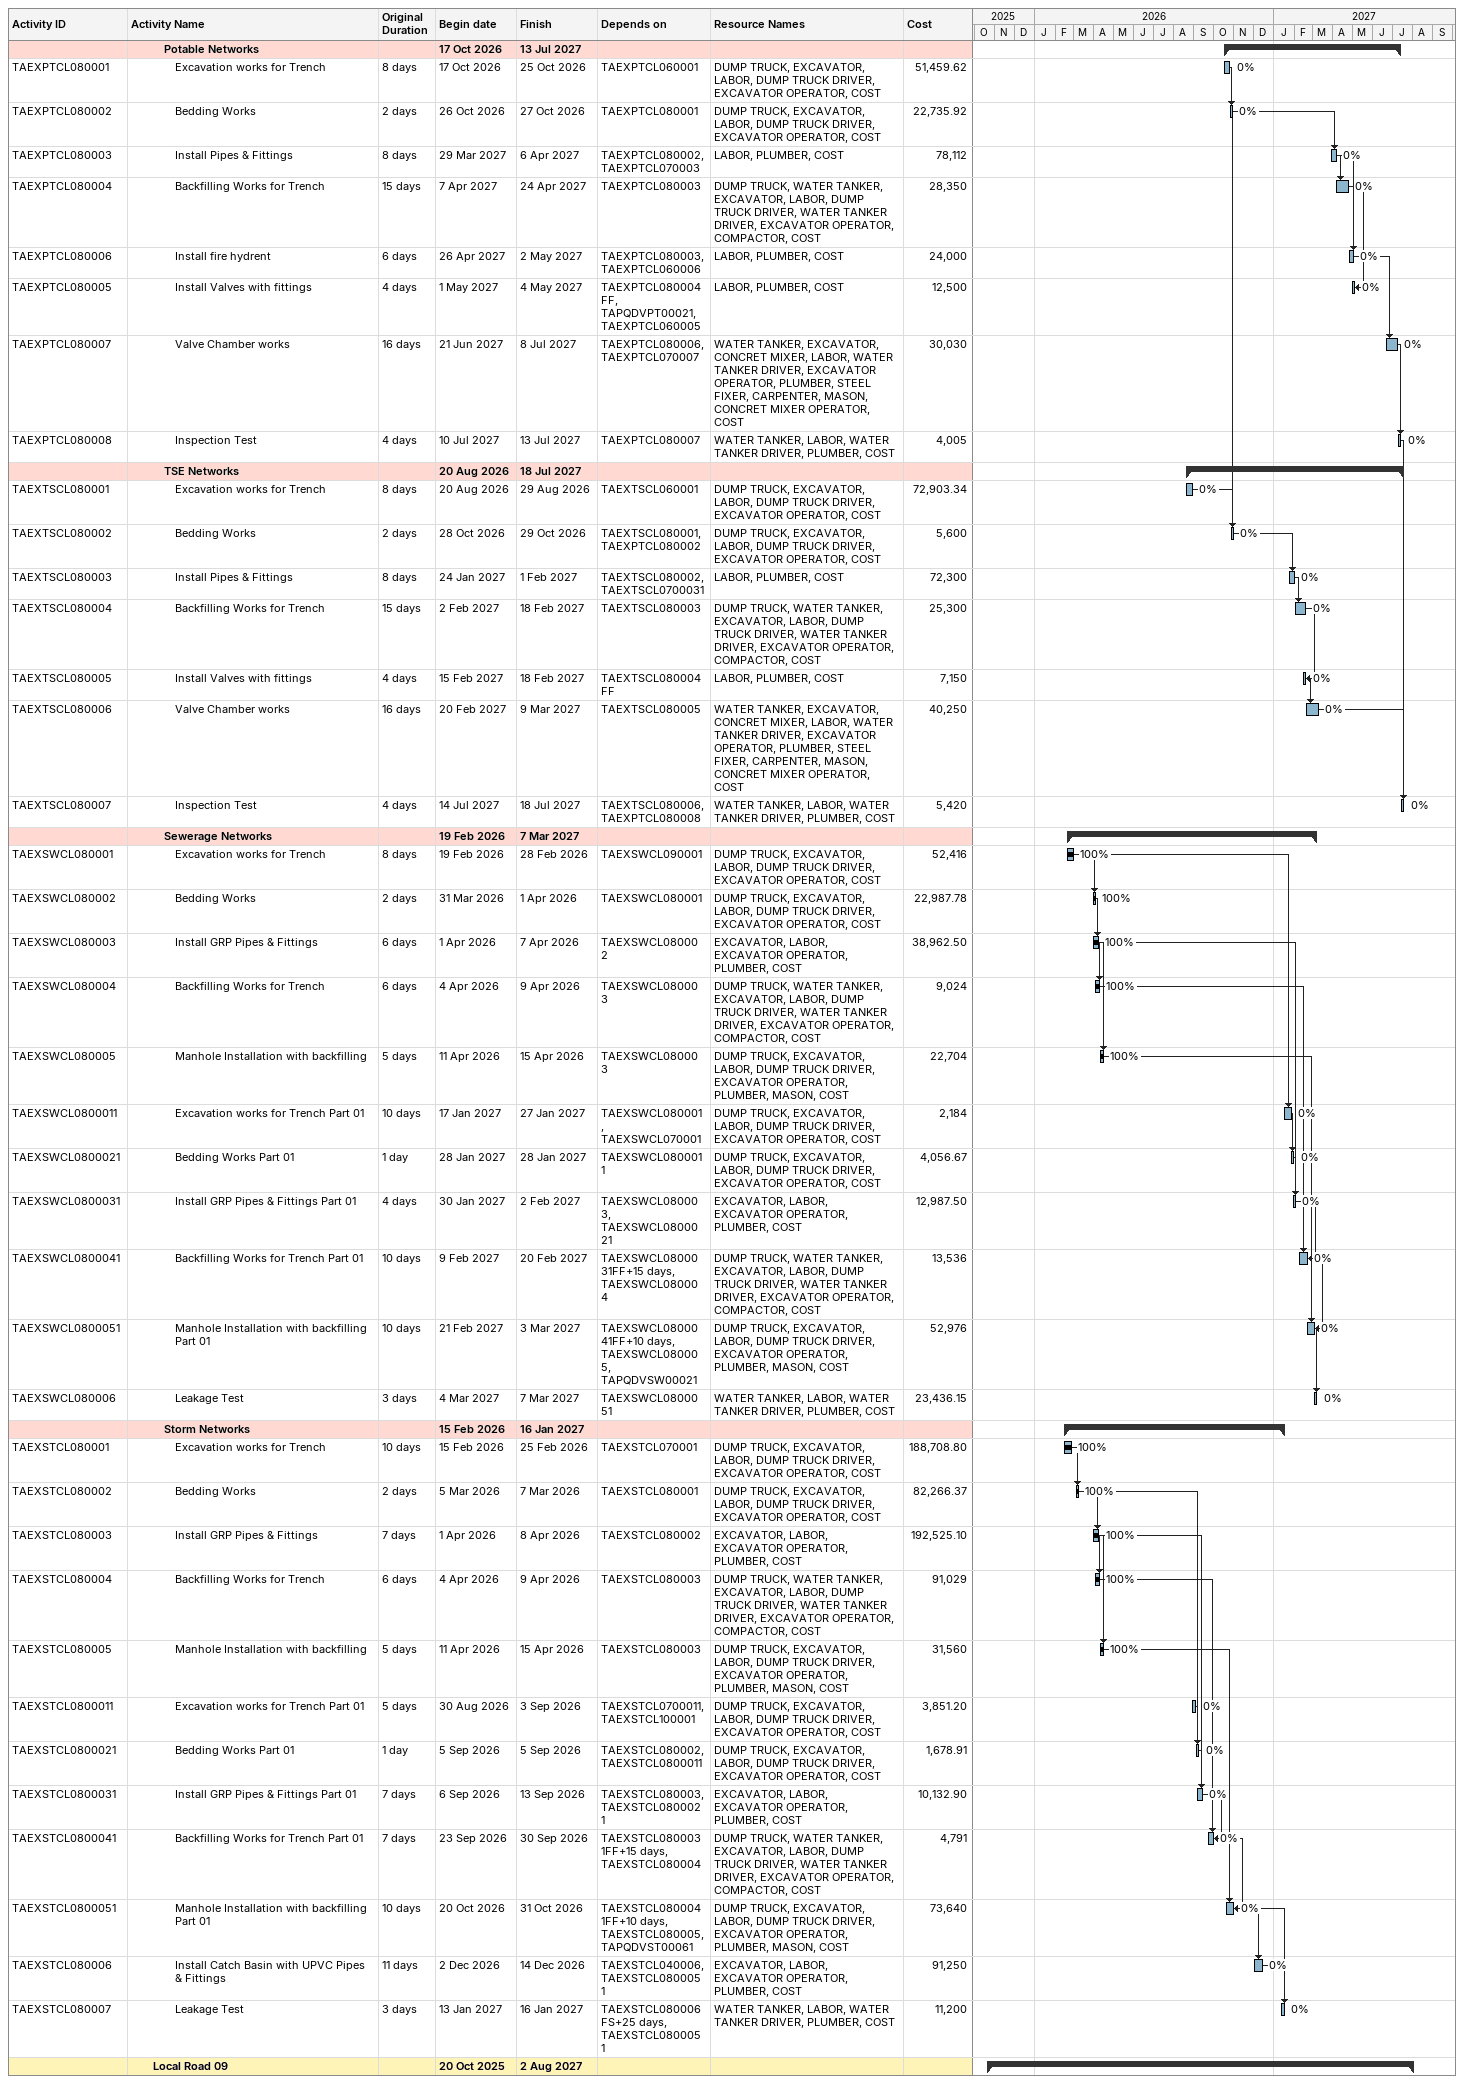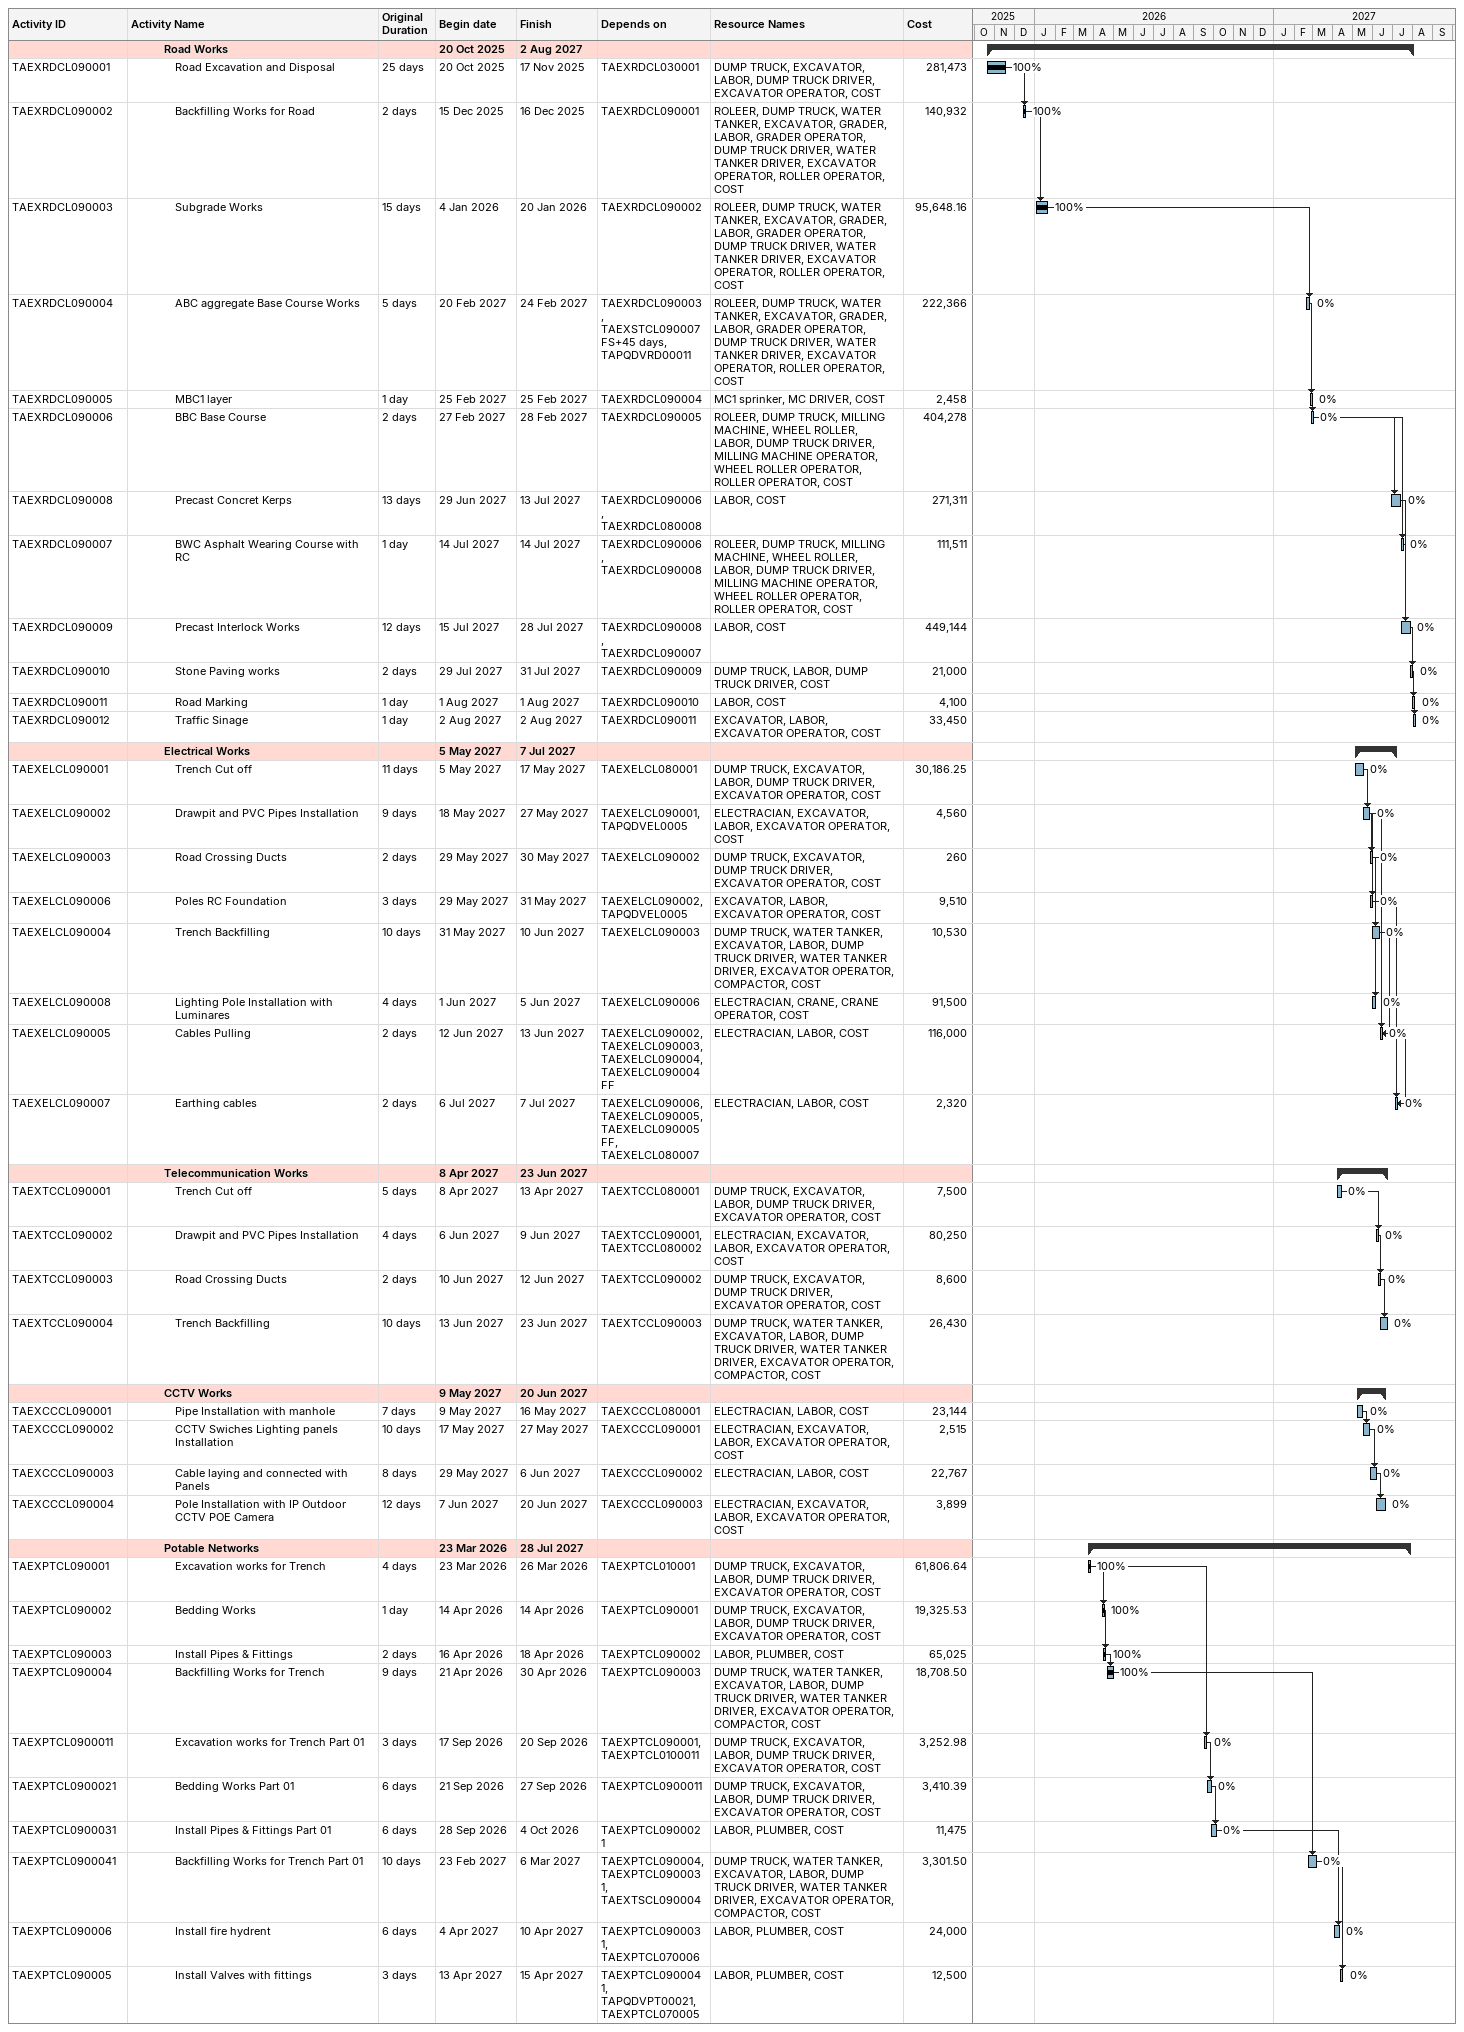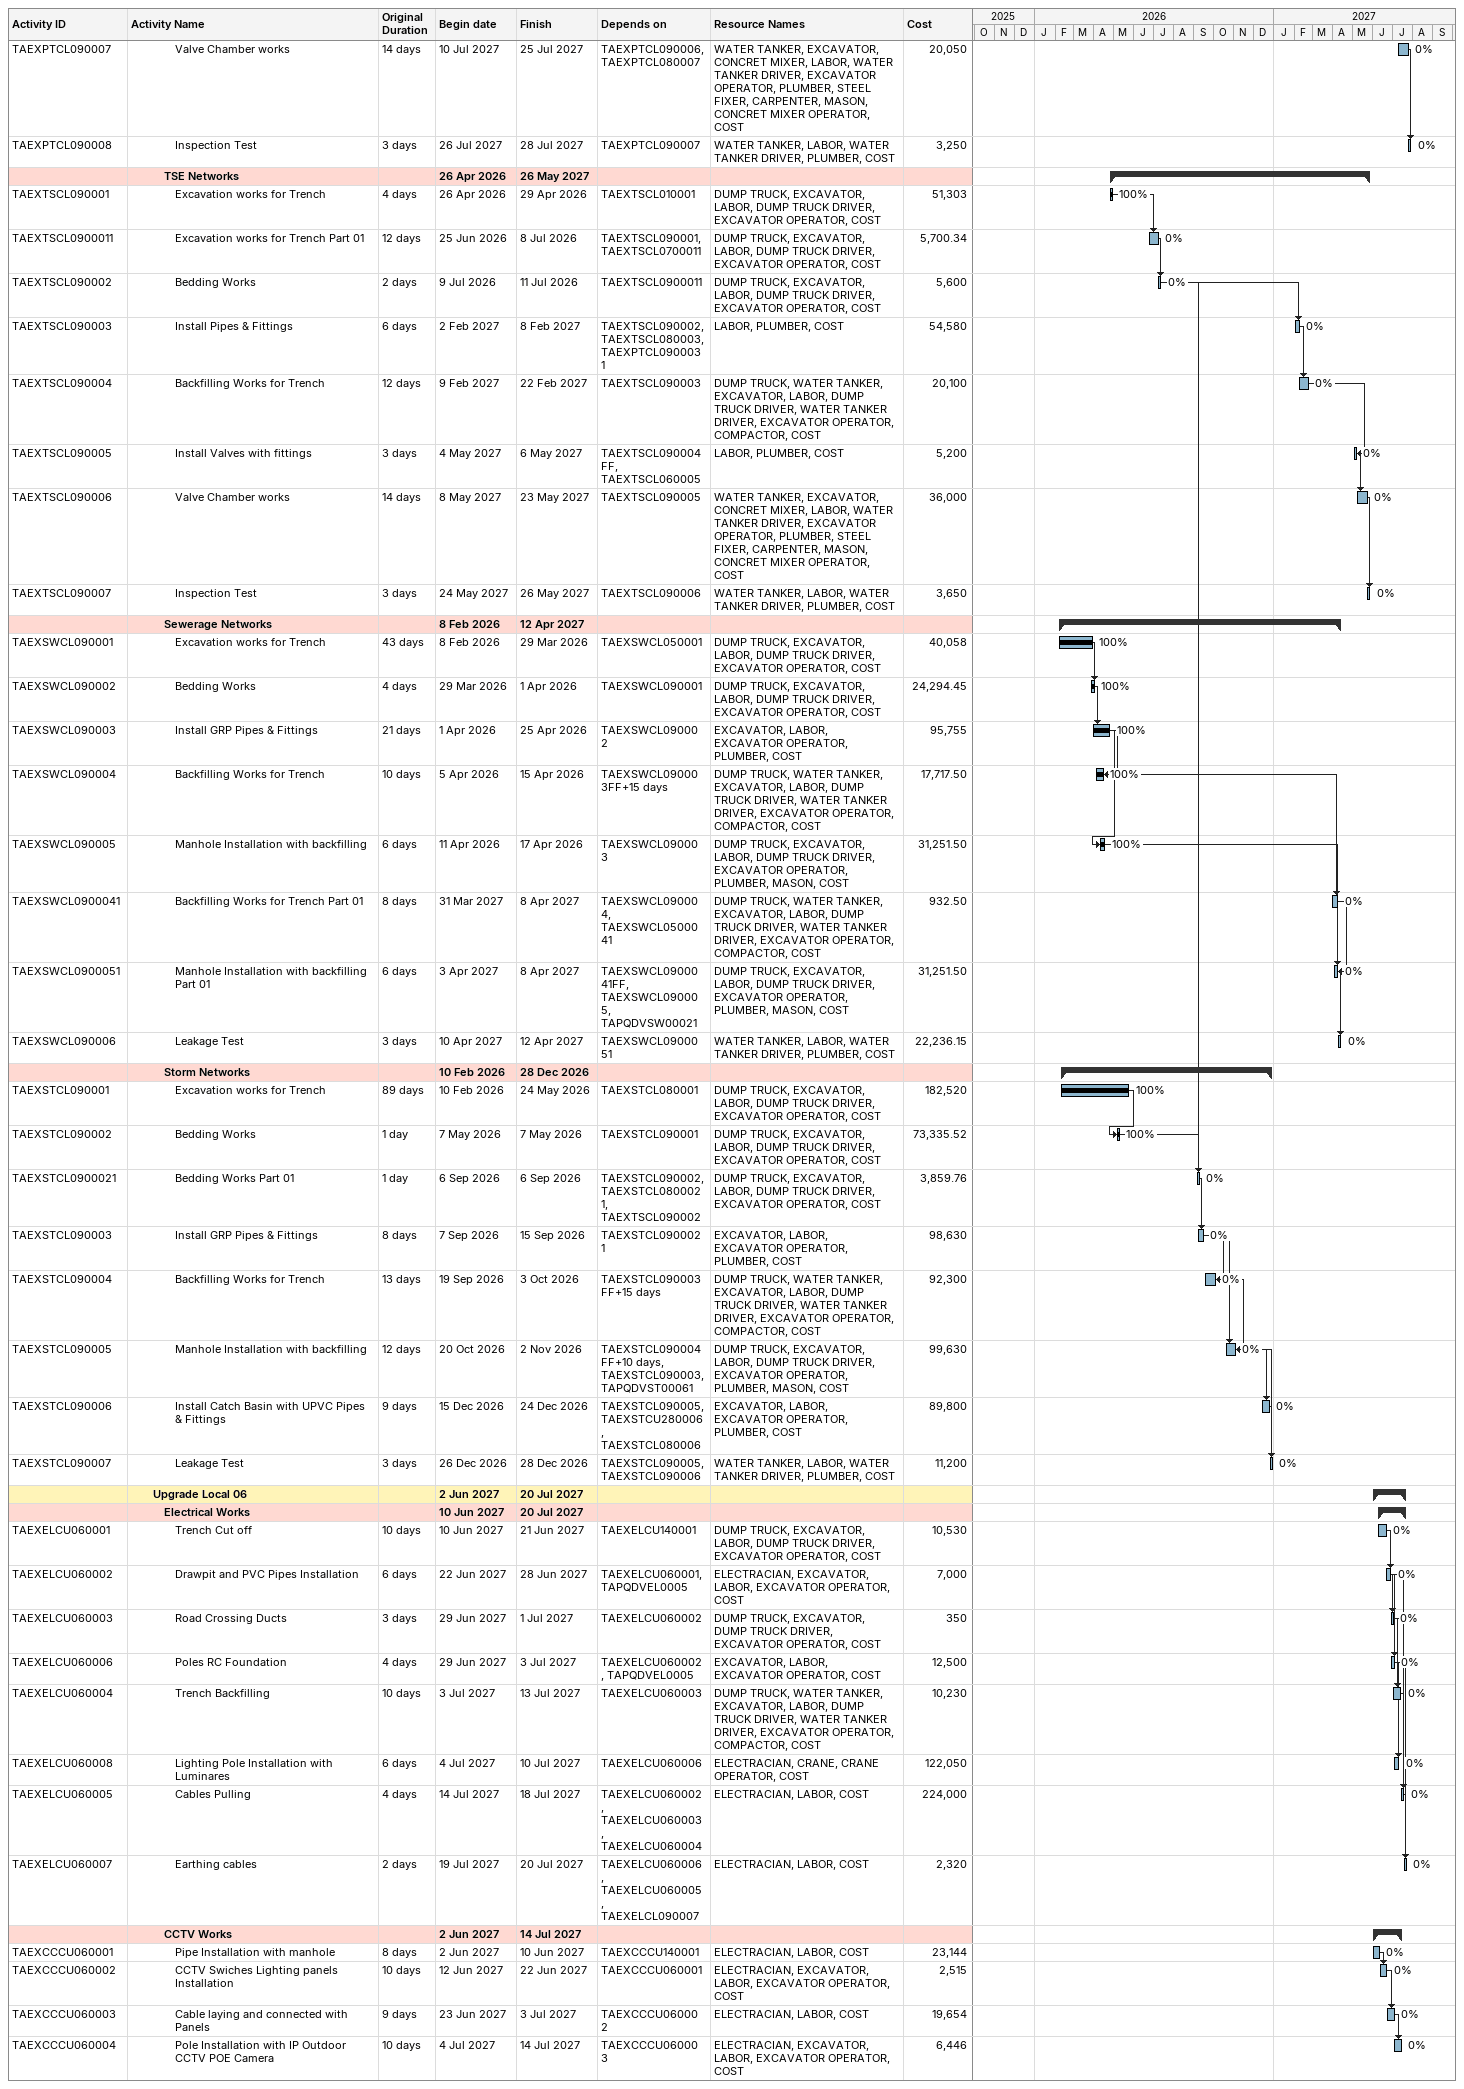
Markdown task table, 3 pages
| ID | Level | Task | Original duration | Start | Finish | Predecessors | Resources | % complete | Cost |
|---|---|---|---|---|---|---|---|---|---|
|  | 4 | **Potable Networks** |  | 2026-10-17 | 2027-07-13 |  |  |  |  |
| TAEXPTCL080001 | 5 | Excavation works for Trench | 8d | 2026-10-17 | 2026-10-25 | TAEXPTCL060001 | DUMP TRUCK, EXCAVATOR, LABOR, DUMP TRUCK DRIVER, EXCAVATOR OPERATOR, COST | 0 | 51459.62 |
| TAEXPTCL080002 | 5 | Bedding Works | 2d | 2026-10-26 | 2026-10-27 | TAEXPTCL080001 | DUMP TRUCK, EXCAVATOR, LABOR, DUMP TRUCK DRIVER, EXCAVATOR OPERATOR, COST | 0 | 22735.92 |
| TAEXPTCL080003 | 5 | Install Pipes & Fittings | 8d | 2027-03-29 | 2027-04-06 | TAEXPTCL080002, TAEXPTCL070003 | LABOR, PLUMBER, COST | 0 | 78112 |
| TAEXPTCL080004 | 5 | Backfilling Works for Trench | 15d | 2027-04-07 | 2027-04-24 | TAEXPTCL080003 | DUMP TRUCK, WATER TANKER, EXCAVATOR, LABOR, DUMP TRUCK DRIVER, WATER TANKER DRIVER, EXCAVATOR OPERATOR, COMPACTOR, COST | 0 | 28350 |
| TAEXPTCL080006 | 5 | Install fire hydrent | 6d | 2027-04-26 | 2027-05-02 | TAEXPTCL080003, TAEXPTCL060006 | LABOR, PLUMBER, COST | 0 | 24000 |
| TAEXPTCL080005 | 5 | Install Valves with fittings | 4d | 2027-05-01 | 2027-05-04 | TAEXPTCL080004FF, TAPQDVPT00021, TAEXPTCL060005 | LABOR, PLUMBER, COST | 0 | 12500 |
| TAEXPTCL080007 | 5 | Valve Chamber works | 16d | 2027-06-21 | 2027-07-08 | TAEXPTCL080006, TAEXPTCL070007 | WATER TANKER, EXCAVATOR, CONCRET MIXER, LABOR, WATER TANKER DRIVER, EXCAVATOR OPERATOR, PLUMBER, STEEL FIXER, CARPENTER, MASON, CONCRET MIXER OPERATOR, COST | 0 | 30030 |
| TAEXPTCL080008 | 5 | Inspection Test | 4d | 2027-07-10 | 2027-07-13 | TAEXPTCL080007 | WATER TANKER, LABOR, WATER TANKER DRIVER, PLUMBER, COST | 0 | 4005 |
|  | 4 | **TSE Networks** |  | 2026-08-20 | 2027-07-18 |  |  |  |  |
| TAEXTSCL080001 | 5 | Excavation works for Trench | 8d | 2026-08-20 | 2026-08-29 | TAEXTSCL060001 | DUMP TRUCK, EXCAVATOR, LABOR, DUMP TRUCK DRIVER, EXCAVATOR OPERATOR, COST | 0 | 72903.34 |
| TAEXTSCL080002 | 5 | Bedding Works | 2d | 2026-10-28 | 2026-10-29 | TAEXTSCL080001, TAEXPTCL080002 | DUMP TRUCK, EXCAVATOR, LABOR, DUMP TRUCK DRIVER, EXCAVATOR OPERATOR, COST | 0 | 5600 |
| TAEXTSCL080003 | 5 | Install Pipes & Fittings | 8d | 2027-01-24 | 2027-02-01 | TAEXTSCL080002, TAEXTSCL0700031 | LABOR, PLUMBER, COST | 0 | 72300 |
| TAEXTSCL080004 | 5 | Backfilling Works for Trench | 15d | 2027-02-02 | 2027-02-18 | TAEXTSCL080003 | DUMP TRUCK, WATER TANKER, EXCAVATOR, LABOR, DUMP TRUCK DRIVER, WATER TANKER DRIVER, EXCAVATOR OPERATOR, COMPACTOR, COST | 0 | 25300 |
| TAEXTSCL080005 | 5 | Install Valves with fittings | 4d | 2027-02-15 | 2027-02-18 | TAEXTSCL080004FF | LABOR, PLUMBER, COST | 0 | 7150 |
| TAEXTSCL080006 | 5 | Valve Chamber works | 16d | 2027-02-20 | 2027-03-09 | TAEXTSCL080005 | WATER TANKER, EXCAVATOR, CONCRET MIXER, LABOR, WATER TANKER DRIVER, EXCAVATOR OPERATOR, PLUMBER, STEEL FIXER, CARPENTER, MASON, CONCRET MIXER OPERATOR, COST | 0 | 40250 |
| TAEXTSCL080007 | 5 | Inspection Test | 4d | 2027-07-14 | 2027-07-18 | TAEXTSCL080006, TAEXPTCL080008 | WATER TANKER, LABOR, WATER TANKER DRIVER, PLUMBER, COST | 0 | 5420 |
|  | 4 | **Sewerage Networks** |  | 2026-02-19 | 2027-03-07 |  |  |  |  |
| TAEXSWCL080001 | 5 | Excavation works for Trench | 8d | 2026-02-19 | 2026-02-28 | TAEXSWCL090001 | DUMP TRUCK, EXCAVATOR, LABOR, DUMP TRUCK DRIVER, EXCAVATOR OPERATOR, COST | 100 | 52416 |
| TAEXSWCL080002 | 5 | Bedding Works | 2d | 2026-03-31 | 2026-04-01 | TAEXSWCL080001 | DUMP TRUCK, EXCAVATOR, LABOR, DUMP TRUCK DRIVER, EXCAVATOR OPERATOR, COST | 100 | 22987.78 |
| TAEXSWCL080003 | 5 | Install GRP Pipes & Fittings | 6d | 2026-04-01 | 2026-04-07 | TAEXSWCL080002 | EXCAVATOR, LABOR, EXCAVATOR OPERATOR, PLUMBER, COST | 100 | 38962.50 |
| TAEXSWCL080004 | 5 | Backfilling Works for Trench | 6d | 2026-04-04 | 2026-04-09 | TAEXSWCL080003 | DUMP TRUCK, WATER TANKER, EXCAVATOR, LABOR, DUMP TRUCK DRIVER, WATER TANKER DRIVER, EXCAVATOR OPERATOR, COMPACTOR, COST | 100 | 9024 |
| TAEXSWCL080005 | 5 | Manhole Installation with backfilling | 5d | 2026-04-11 | 2026-04-15 | TAEXSWCL080003 | DUMP TRUCK, EXCAVATOR, LABOR, DUMP TRUCK DRIVER, EXCAVATOR OPERATOR, PLUMBER, MASON, COST | 100 | 22704 |
| TAEXSWCL0800011 | 5 | Excavation works for Trench Part 01 | 10d | 2027-01-17 | 2027-01-27 | TAEXSWCL080001, TAEXSWCL070001 | DUMP TRUCK, EXCAVATOR, LABOR, DUMP TRUCK DRIVER, EXCAVATOR OPERATOR, COST | 0 | 2184 |
| TAEXSWCL0800021 | 5 | Bedding Works Part 01 | 1d | 2027-01-28 | 2027-01-28 | TAEXSWCL0800011 | DUMP TRUCK, EXCAVATOR, LABOR, DUMP TRUCK DRIVER, EXCAVATOR OPERATOR, COST | 0 | 4056.67 |
| TAEXSWCL0800031 | 5 | Install GRP Pipes & Fittings Part 01 | 4d | 2027-01-30 | 2027-02-02 | TAEXSWCL080003, TAEXSWCL0800021 | EXCAVATOR, LABOR, EXCAVATOR OPERATOR, PLUMBER, COST | 0 | 12987.50 |
| TAEXSWCL0800041 | 5 | Backfilling Works for Trench Part 01 | 10d | 2027-02-09 | 2027-02-20 | TAEXSWCL0800031FF+15d, TAEXSWCL080004 | DUMP TRUCK, WATER TANKER, EXCAVATOR, LABOR, DUMP TRUCK DRIVER, WATER TANKER DRIVER, EXCAVATOR OPERATOR, COMPACTOR, COST | 0 | 13536 |
| TAEXSWCL0800051 | 5 | Manhole Installation with backfilling Part 01 | 10d | 2027-02-21 | 2027-03-03 | TAEXSWCL0800041FF+10d, TAEXSWCL080005, TAPQDVSW00021 | DUMP TRUCK, EXCAVATOR, LABOR, DUMP TRUCK DRIVER, EXCAVATOR OPERATOR, PLUMBER, MASON, COST | 0 | 52976 |
| TAEXSWCL080006 | 5 | Leakage Test | 3d | 2027-03-04 | 2027-03-07 | TAEXSWCL0800051 | WATER TANKER, LABOR, WATER TANKER DRIVER, PLUMBER, COST | 0 | 23436.15 |
|  | 4 | **Storm Networks** |  | 2026-02-15 | 2027-01-16 |  |  |  |  |
| TAEXSTCL080001 | 5 | Excavation works for Trench | 10d | 2026-02-15 | 2026-02-25 | TAEXSTCL070001 | DUMP TRUCK, EXCAVATOR, LABOR, DUMP TRUCK DRIVER, EXCAVATOR OPERATOR, COST | 100 | 188708.80 |
| TAEXSTCL080002 | 5 | Bedding Works | 2d | 2026-03-05 | 2026-03-07 | TAEXSTCL080001 | DUMP TRUCK, EXCAVATOR, LABOR, DUMP TRUCK DRIVER, EXCAVATOR OPERATOR, COST | 100 | 82266.37 |
| TAEXSTCL080003 | 5 | Install GRP Pipes & Fittings | 7d | 2026-04-01 | 2026-04-08 | TAEXSTCL080002 | EXCAVATOR, LABOR, EXCAVATOR OPERATOR, PLUMBER, COST | 100 | 192525.10 |
| TAEXSTCL080004 | 5 | Backfilling Works for Trench | 6d | 2026-04-04 | 2026-04-09 | TAEXSTCL080003 | DUMP TRUCK, WATER TANKER, EXCAVATOR, LABOR, DUMP TRUCK DRIVER, WATER TANKER DRIVER, EXCAVATOR OPERATOR, COMPACTOR, COST | 100 | 91029 |
| TAEXSTCL080005 | 5 | Manhole Installation with backfilling | 5d | 2026-04-11 | 2026-04-15 | TAEXSTCL080003 | DUMP TRUCK, EXCAVATOR, LABOR, DUMP TRUCK DRIVER, EXCAVATOR OPERATOR, PLUMBER, MASON, COST | 100 | 31560 |
| TAEXSTCL0800011 | 5 | Excavation works for Trench Part 01 | 5d | 2026-08-30 | 2026-09-03 | TAEXSTCL0700011, TAEXSTCL100001 | DUMP TRUCK, EXCAVATOR, LABOR, DUMP TRUCK DRIVER, EXCAVATOR OPERATOR, COST | 0 | 3851.20 |
| TAEXSTCL0800021 | 5 | Bedding Works Part 01 | 1d | 2026-09-05 | 2026-09-05 | TAEXSTCL080002, TAEXSTCL0800011 | DUMP TRUCK, EXCAVATOR, LABOR, DUMP TRUCK DRIVER, EXCAVATOR OPERATOR, COST | 0 | 1678.91 |
| TAEXSTCL0800031 | 5 | Install GRP Pipes & Fittings Part 01 | 7d | 2026-09-06 | 2026-09-13 | TAEXSTCL080003, TAEXSTCL0800021 | EXCAVATOR, LABOR, EXCAVATOR OPERATOR, PLUMBER, COST | 0 | 10132.90 |
| TAEXSTCL0800041 | 5 | Backfilling Works for Trench Part 01 | 7d | 2026-09-23 | 2026-09-30 | TAEXSTCL0800031FF+15d, TAEXSTCL080004 | DUMP TRUCK, WATER TANKER, EXCAVATOR, LABOR, DUMP TRUCK DRIVER, WATER TANKER DRIVER, EXCAVATOR OPERATOR, COMPACTOR, COST | 0 | 4791 |
| TAEXSTCL0800051 | 5 | Manhole Installation with backfilling Part 01 | 10d | 2026-10-20 | 2026-10-31 | TAEXSTCL0800041FF+10d, TAEXSTCL080005, TAPQDVST00061 | DUMP TRUCK, EXCAVATOR, LABOR, DUMP TRUCK DRIVER, EXCAVATOR OPERATOR, PLUMBER, MASON, COST | 0 | 73640 |
| TAEXSTCL080006 | 5 | Install Catch Basin with UPVC Pipes & Fittings | 11d | 2026-12-02 | 2026-12-14 | TAEXSTCL040006, TAEXSTCL0800051 | EXCAVATOR, LABOR, EXCAVATOR OPERATOR, PLUMBER, COST | 0 | 91250 |
| TAEXSTCL080007 | 5 | Leakage Test | 3d | 2027-01-13 | 2027-01-16 | TAEXSTCL080006FS+25d, TAEXSTCL0800051 | WATER TANKER, LABOR, WATER TANKER DRIVER, PLUMBER, COST | 0 | 11200 |
|  | 3 | **Local Road 09** |  | 2025-10-20 | 2027-08-02 |  |  |  |  |
|  | 4 | **Road Works** |  | 2025-10-20 | 2027-08-02 |  |  |  |  |
| TAEXRDCL090001 | 5 | Road Excavation and Disposal | 25d | 2025-10-20 | 2025-11-17 | TAEXRDCL030001 | DUMP TRUCK, EXCAVATOR, LABOR, DUMP TRUCK DRIVER, EXCAVATOR OPERATOR, COST | 100 | 281473 |
| TAEXRDCL090002 | 5 | Backfilling Works for Road | 2d | 2025-12-15 | 2025-12-16 | TAEXRDCL090001 | ROLEER, DUMP TRUCK, WATER TANKER, EXCAVATOR, GRADER, LABOR, GRADER OPERATOR, DUMP TRUCK DRIVER, WATER TANKER DRIVER, EXCAVATOR OPERATOR, ROLLER OPERATOR, COST | 100 | 140932 |
| TAEXRDCL090003 | 5 | Subgrade Works | 15d | 2026-01-04 | 2026-01-20 | TAEXRDCL090002 | ROLEER, DUMP TRUCK, WATER TANKER, EXCAVATOR, GRADER, LABOR, GRADER OPERATOR, DUMP TRUCK DRIVER, WATER TANKER DRIVER, EXCAVATOR OPERATOR, ROLLER OPERATOR, COST | 100 | 95648.16 |
| TAEXRDCL090004 | 5 | ABC aggregate Base Course Works | 5d | 2027-02-20 | 2027-02-24 | TAEXRDCL090003, TAEXSTCL090007FS+45d, TAPQDVRD00011 | ROLEER, DUMP TRUCK, WATER TANKER, EXCAVATOR, GRADER, LABOR, GRADER OPERATOR, DUMP TRUCK DRIVER, WATER TANKER DRIVER, EXCAVATOR OPERATOR, ROLLER OPERATOR, COST | 0 | 222366 |
| TAEXRDCL090005 | 5 | MBC1 layer | 1d | 2027-02-25 | 2027-02-25 | TAEXRDCL090004 | MC1 sprinker, MC DRIVER, COST | 0 | 2458 |
| TAEXRDCL090006 | 5 | BBC Base Course | 2d | 2027-02-27 | 2027-02-28 | TAEXRDCL090005 | ROLEER, DUMP TRUCK, MILLING MACHINE, WHEEL ROLLER, LABOR, DUMP TRUCK DRIVER, MILLING MACHINE OPERATOR, WHEEL ROLLER OPERATOR, ROLLER OPERATOR, COST | 0 | 404278 |
| TAEXRDCL090008 | 5 | Precast Concret Kerps | 13d | 2027-06-29 | 2027-07-13 | TAEXRDCL090006, TAEXRDCL080008 | LABOR, COST | 0 | 271311 |
| TAEXRDCL090007 | 5 | BWC Asphalt Wearing Course with RC | 1d | 2027-07-14 | 2027-07-14 | TAEXRDCL090006, TAEXRDCL090008 | ROLEER, DUMP TRUCK, MILLING MACHINE, WHEEL ROLLER, LABOR, DUMP TRUCK DRIVER, MILLING MACHINE OPERATOR, WHEEL ROLLER OPERATOR, ROLLER OPERATOR, COST | 0 | 111511 |
| TAEXRDCL090009 | 5 | Precast Interlock Works | 12d | 2027-07-15 | 2027-07-28 | TAEXRDCL090008, TAEXRDCL090007 | LABOR, COST | 0 | 449144 |
| TAEXRDCL090010 | 5 | Stone Paving works | 2d | 2027-07-29 | 2027-07-31 | TAEXRDCL090009 | DUMP TRUCK, LABOR, DUMP TRUCK DRIVER, COST | 0 | 21000 |
| TAEXRDCL090011 | 5 | Road Marking | 1d | 2027-08-01 | 2027-08-01 | TAEXRDCL090010 | LABOR, COST | 0 | 4100 |
| TAEXRDCL090012 | 5 | Traffic Sinage | 1d | 2027-08-02 | 2027-08-02 | TAEXRDCL090011 | EXCAVATOR, LABOR, EXCAVATOR OPERATOR, COST | 0 | 33450 |
|  | 4 | **Electrical Works** |  | 2027-05-05 | 2027-07-07 |  |  |  |  |
| TAEXELCL090001 | 5 | Trench Cut off | 11d | 2027-05-05 | 2027-05-17 | TAEXELCL080001 | DUMP TRUCK, EXCAVATOR, LABOR, DUMP TRUCK DRIVER, EXCAVATOR OPERATOR, COST | 0 | 30186.25 |
| TAEXELCL090002 | 5 | Drawpit and PVC Pipes Installation | 9d | 2027-05-18 | 2027-05-27 | TAEXELCL090001, TAPQDVEL0005 | ELECTRACIAN, EXCAVATOR, LABOR, EXCAVATOR OPERATOR, COST | 0 | 4560 |
| TAEXELCL090003 | 5 | Road Crossing Ducts | 2d | 2027-05-29 | 2027-05-30 | TAEXELCL090002 | DUMP TRUCK, EXCAVATOR, DUMP TRUCK DRIVER, EXCAVATOR OPERATOR, COST | 0 | 260 |
| TAEXELCL090006 | 5 | Poles RC Foundation | 3d | 2027-05-29 | 2027-05-31 | TAEXELCL090002, TAPQDVEL0005 | EXCAVATOR, LABOR, EXCAVATOR OPERATOR, COST | 0 | 9510 |
| TAEXELCL090004 | 5 | Trench Backfilling | 10d | 2027-05-31 | 2027-06-10 | TAEXELCL090003 | DUMP TRUCK, WATER TANKER, EXCAVATOR, LABOR, DUMP TRUCK DRIVER, WATER TANKER DRIVER, EXCAVATOR OPERATOR, COMPACTOR, COST | 0 | 10530 |
| TAEXELCL090008 | 5 | Lighting Pole Installation with Luminares | 4d | 2027-06-01 | 2027-06-05 | TAEXELCL090006 | ELECTRACIAN, CRANE, CRANE OPERATOR, COST | 0 | 91500 |
| TAEXELCL090005 | 5 | Cables Pulling | 2d | 2027-06-12 | 2027-06-13 | TAEXELCL090002, TAEXELCL090003, TAEXELCL090004, TAEXELCL090004FF | ELECTRACIAN, LABOR, COST | 0 | 116000 |
| TAEXELCL090007 | 5 | Earthing cables | 2d | 2027-07-06 | 2027-07-07 | TAEXELCL090006, TAEXELCL090005, TAEXELCL090005FF, TAEXELCL080007 | ELECTRACIAN, LABOR, COST | 0 | 2320 |
|  | 4 | **Telecommunication Works** |  | 2027-04-08 | 2027-06-23 |  |  |  |  |
| TAEXTCCL090001 | 5 | Trench Cut off | 5d | 2027-04-08 | 2027-04-13 | TAEXTCCL080001 | DUMP TRUCK, EXCAVATOR, LABOR, DUMP TRUCK DRIVER, EXCAVATOR OPERATOR, COST | 0 | 7500 |
| TAEXTCCL090002 | 5 | Drawpit and PVC Pipes Installation | 4d | 2027-06-06 | 2027-06-09 | TAEXTCCL090001, TAEXTCCL080002 | ELECTRACIAN, EXCAVATOR, LABOR, EXCAVATOR OPERATOR, COST | 0 | 80250 |
| TAEXTCCL090003 | 5 | Road Crossing Ducts | 2d | 2027-06-10 | 2027-06-12 | TAEXTCCL090002 | DUMP TRUCK, EXCAVATOR, DUMP TRUCK DRIVER, EXCAVATOR OPERATOR, COST | 0 | 8600 |
| TAEXTCCL090004 | 5 | Trench Backfilling | 10d | 2027-06-13 | 2027-06-23 | TAEXTCCL090003 | DUMP TRUCK, WATER TANKER, EXCAVATOR, LABOR, DUMP TRUCK DRIVER, WATER TANKER DRIVER, EXCAVATOR OPERATOR, COMPACTOR, COST | 0 | 26430 |
|  | 4 | **CCTV Works** |  | 2027-05-09 | 2027-06-20 |  |  |  |  |
| TAEXCCCL090001 | 5 | Pipe Installation with manhole | 7d | 2027-05-09 | 2027-05-16 | TAEXCCCL080001 | ELECTRACIAN, LABOR, COST | 0 | 23144 |
| TAEXCCCL090002 | 5 | CCTV Swiches Lighting panels Installation | 10d | 2027-05-17 | 2027-05-27 | TAEXCCCL090001 | ELECTRACIAN, EXCAVATOR, LABOR, EXCAVATOR OPERATOR, COST | 0 | 2515 |
| TAEXCCCL090003 | 5 | Cable laying and connected with Panels | 8d | 2027-05-29 | 2027-06-06 | TAEXCCCL090002 | ELECTRACIAN, LABOR, COST | 0 | 22767 |
| TAEXCCCL090004 | 5 | Pole Installation with IP Outdoor CCTV POE Camera | 12d | 2027-06-07 | 2027-06-20 | TAEXCCCL090003 | ELECTRACIAN, EXCAVATOR, LABOR, EXCAVATOR OPERATOR, COST | 0 | 3899 |
|  | 4 | **Potable Networks** |  | 2026-03-23 | 2027-07-28 |  |  |  |  |
| TAEXPTCL090001 | 5 | Excavation works for Trench | 4d | 2026-03-23 | 2026-03-26 | TAEXPTCL010001 | DUMP TRUCK, EXCAVATOR, LABOR, DUMP TRUCK DRIVER, EXCAVATOR OPERATOR, COST | 100 | 61806.64 |
| TAEXPTCL090002 | 5 | Bedding Works | 1d | 2026-04-14 | 2026-04-14 | TAEXPTCL090001 | DUMP TRUCK, EXCAVATOR, LABOR, DUMP TRUCK DRIVER, EXCAVATOR OPERATOR, COST | 100 | 19325.53 |
| TAEXPTCL090003 | 5 | Install Pipes & Fittings | 2d | 2026-04-16 | 2026-04-18 | TAEXPTCL090002 | LABOR, PLUMBER, COST | 100 | 65025 |
| TAEXPTCL090004 | 5 | Backfilling Works for Trench | 9d | 2026-04-21 | 2026-04-30 | TAEXPTCL090003 | DUMP TRUCK, WATER TANKER, EXCAVATOR, LABOR, DUMP TRUCK DRIVER, WATER TANKER DRIVER, EXCAVATOR OPERATOR, COMPACTOR, COST | 100 | 18708.50 |
| TAEXPTCL0900011 | 5 | Excavation works for Trench Part 01 | 3d | 2026-09-17 | 2026-09-20 | TAEXPTCL090001, TAEXPTCL0100011 | DUMP TRUCK, EXCAVATOR, LABOR, DUMP TRUCK DRIVER, EXCAVATOR OPERATOR, COST | 0 | 3252.98 |
| TAEXPTCL0900021 | 5 | Bedding Works Part 01 | 6d | 2026-09-21 | 2026-09-27 | TAEXPTCL0900011 | DUMP TRUCK, EXCAVATOR, LABOR, DUMP TRUCK DRIVER, EXCAVATOR OPERATOR, COST | 0 | 3410.39 |
| TAEXPTCL0900031 | 5 | Install Pipes & Fittings Part 01 | 6d | 2026-09-28 | 2026-10-04 | TAEXPTCL0900021 | LABOR, PLUMBER, COST | 0 | 11475 |
| TAEXPTCL0900041 | 5 | Backfilling Works for Trench Part 01 | 10d | 2027-02-23 | 2027-03-06 | TAEXPTCL090004, TAEXPTCL0900031, TAEXTSCL090004 | DUMP TRUCK, WATER TANKER, EXCAVATOR, LABOR, DUMP TRUCK DRIVER, WATER TANKER DRIVER, EXCAVATOR OPERATOR, COMPACTOR, COST | 0 | 3301.50 |
| TAEXPTCL090006 | 5 | Install fire hydrent | 6d | 2027-04-04 | 2027-04-10 | TAEXPTCL0900031, TAEXPTCL070006 | LABOR, PLUMBER, COST | 0 | 24000 |
| TAEXPTCL090005 | 5 | Install Valves with fittings | 3d | 2027-04-13 | 2027-04-15 | TAEXPTCL0900041, TAPQDVPT00021, TAEXPTCL070005 | LABOR, PLUMBER, COST | 0 | 12500 |
| TAEXPTCL090007 | 5 | Valve Chamber works | 14d | 2027-07-10 | 2027-07-25 | TAEXPTCL090006, TAEXPTCL080007 | WATER TANKER, EXCAVATOR, CONCRET MIXER, LABOR, WATER TANKER DRIVER, EXCAVATOR OPERATOR, PLUMBER, STEEL FIXER, CARPENTER, MASON, CONCRET MIXER OPERATOR, COST | 0 | 20050 |
| TAEXPTCL090008 | 5 | Inspection Test | 3d | 2027-07-26 | 2027-07-28 | TAEXPTCL090007 | WATER TANKER, LABOR, WATER TANKER DRIVER, PLUMBER, COST | 0 | 3250 |
|  | 4 | **TSE Networks** |  | 2026-04-26 | 2027-05-26 |  |  |  |  |
| TAEXTSCL090001 | 5 | Excavation works for Trench | 4d | 2026-04-26 | 2026-04-29 | TAEXTSCL010001 | DUMP TRUCK, EXCAVATOR, LABOR, DUMP TRUCK DRIVER, EXCAVATOR OPERATOR, COST | 100 | 51303 |
| TAEXTSCL0900011 | 5 | Excavation works for Trench Part 01 | 12d | 2026-06-25 | 2026-07-08 | TAEXTSCL090001, TAEXTSCL0700011 | DUMP TRUCK, EXCAVATOR, LABOR, DUMP TRUCK DRIVER, EXCAVATOR OPERATOR, COST | 0 | 5700.34 |
| TAEXTSCL090002 | 5 | Bedding Works | 2d | 2026-07-09 | 2026-07-11 | TAEXTSCL0900011 | DUMP TRUCK, EXCAVATOR, LABOR, DUMP TRUCK DRIVER, EXCAVATOR OPERATOR, COST | 0 | 5600 |
| TAEXTSCL090003 | 5 | Install Pipes & Fittings | 6d | 2027-02-02 | 2027-02-08 | TAEXTSCL090002, TAEXTSCL080003, TAEXPTCL0900031 | LABOR, PLUMBER, COST | 0 | 54580 |
| TAEXTSCL090004 | 5 | Backfilling Works for Trench | 12d | 2027-02-09 | 2027-02-22 | TAEXTSCL090003 | DUMP TRUCK, WATER TANKER, EXCAVATOR, LABOR, DUMP TRUCK DRIVER, WATER TANKER DRIVER, EXCAVATOR OPERATOR, COMPACTOR, COST | 0 | 20100 |
| TAEXTSCL090005 | 5 | Install Valves with fittings | 3d | 2027-05-04 | 2027-05-06 | TAEXTSCL090004FF, TAEXTSCL060005 | LABOR, PLUMBER, COST | 0 | 5200 |
| TAEXTSCL090006 | 5 | Valve Chamber works | 14d | 2027-05-08 | 2027-05-23 | TAEXTSCL090005 | WATER TANKER, EXCAVATOR, CONCRET MIXER, LABOR, WATER TANKER DRIVER, EXCAVATOR OPERATOR, PLUMBER, STEEL FIXER, CARPENTER, MASON, CONCRET MIXER OPERATOR, COST | 0 | 36000 |
| TAEXTSCL090007 | 5 | Inspection Test | 3d | 2027-05-24 | 2027-05-26 | TAEXTSCL090006 | WATER TANKER, LABOR, WATER TANKER DRIVER, PLUMBER, COST | 0 | 3650 |
|  | 4 | **Sewerage Networks** |  | 2026-02-08 | 2027-04-12 |  |  |  |  |
| TAEXSWCL090001 | 5 | Excavation works for Trench | 43d | 2026-02-08 | 2026-03-29 | TAEXSWCL050001 | DUMP TRUCK, EXCAVATOR, LABOR, DUMP TRUCK DRIVER, EXCAVATOR OPERATOR, COST | 100 | 40058 |
| TAEXSWCL090002 | 5 | Bedding Works | 4d | 2026-03-29 | 2026-04-01 | TAEXSWCL090001 | DUMP TRUCK, EXCAVATOR, LABOR, DUMP TRUCK DRIVER, EXCAVATOR OPERATOR, COST | 100 | 24294.45 |
| TAEXSWCL090003 | 5 | Install GRP Pipes & Fittings | 21d | 2026-04-01 | 2026-04-25 | TAEXSWCL090002 | EXCAVATOR, LABOR, EXCAVATOR OPERATOR, PLUMBER, COST | 100 | 95755 |
| TAEXSWCL090004 | 5 | Backfilling Works for Trench | 10d | 2026-04-05 | 2026-04-15 | TAEXSWCL090003FF+15d | DUMP TRUCK, WATER TANKER, EXCAVATOR, LABOR, DUMP TRUCK DRIVER, WATER TANKER DRIVER, EXCAVATOR OPERATOR, COMPACTOR, COST | 100 | 17717.50 |
| TAEXSWCL090005 | 5 | Manhole Installation with backfilling | 6d | 2026-04-11 | 2026-04-17 | TAEXSWCL090003 | DUMP TRUCK, EXCAVATOR, LABOR, DUMP TRUCK DRIVER, EXCAVATOR OPERATOR, PLUMBER, MASON, COST | 100 | 31251.50 |
| TAEXSWCL0900041 | 5 | Backfilling Works for Trench Part 01 | 8d | 2027-03-31 | 2027-04-08 | TAEXSWCL090004, TAEXSWCL0500041 | DUMP TRUCK, WATER TANKER, EXCAVATOR, LABOR, DUMP TRUCK DRIVER, WATER TANKER DRIVER, EXCAVATOR OPERATOR, COMPACTOR, COST | 0 | 932.50 |
| TAEXSWCL0900051 | 5 | Manhole Installation with backfilling Part 01 | 6d | 2027-04-03 | 2027-04-08 | TAEXSWCL0900041FF, TAEXSWCL090005, TAPQDVSW00021 | DUMP TRUCK, EXCAVATOR, LABOR, DUMP TRUCK DRIVER, EXCAVATOR OPERATOR, PLUMBER, MASON, COST | 0 | 31251.50 |
| TAEXSWCL090006 | 5 | Leakage Test | 3d | 2027-04-10 | 2027-04-12 | TAEXSWCL0900051 | WATER TANKER, LABOR, WATER TANKER DRIVER, PLUMBER, COST | 0 | 22236.15 |
|  | 4 | **Storm Networks** |  | 2026-02-10 | 2026-12-28 |  |  |  |  |
| TAEXSTCL090001 | 5 | Excavation works for Trench | 89d | 2026-02-10 | 2026-05-24 | TAEXSTCL080001 | DUMP TRUCK, EXCAVATOR, LABOR, DUMP TRUCK DRIVER, EXCAVATOR OPERATOR, COST | 100 | 182520 |
| TAEXSTCL090002 | 5 | Bedding Works | 1d | 2026-05-07 | 2026-05-07 | TAEXSTCL090001 | DUMP TRUCK, EXCAVATOR, LABOR, DUMP TRUCK DRIVER, EXCAVATOR OPERATOR, COST | 100 | 73335.52 |
| TAEXSTCL0900021 | 5 | Bedding Works Part 01 | 1d | 2026-09-06 | 2026-09-06 | TAEXSTCL090002, TAEXSTCL0800021, TAEXTSCL090002 | DUMP TRUCK, EXCAVATOR, LABOR, DUMP TRUCK DRIVER, EXCAVATOR OPERATOR, COST | 0 | 3859.76 |
| TAEXSTCL090003 | 5 | Install GRP Pipes & Fittings | 8d | 2026-09-07 | 2026-09-15 | TAEXSTCL0900021 | EXCAVATOR, LABOR, EXCAVATOR OPERATOR, PLUMBER, COST | 0 | 98630 |
| TAEXSTCL090004 | 5 | Backfilling Works for Trench | 13d | 2026-09-19 | 2026-10-03 | TAEXSTCL090003FF+15d | DUMP TRUCK, WATER TANKER, EXCAVATOR, LABOR, DUMP TRUCK DRIVER, WATER TANKER DRIVER, EXCAVATOR OPERATOR, COMPACTOR, COST | 0 | 92300 |
| TAEXSTCL090005 | 5 | Manhole Installation with backfilling | 12d | 2026-10-20 | 2026-11-02 | TAEXSTCL090004FF+10d, TAEXSTCL090003, TAPQDVST00061 | DUMP TRUCK, EXCAVATOR, LABOR, DUMP TRUCK DRIVER, EXCAVATOR OPERATOR, PLUMBER, MASON, COST | 0 | 99630 |
| TAEXSTCL090006 | 5 | Install Catch Basin with UPVC Pipes & Fittings | 9d | 2026-12-15 | 2026-12-24 | TAEXSTCL090005, TAEXSTCU280006, TAEXSTCL080006 | EXCAVATOR, LABOR, EXCAVATOR OPERATOR, PLUMBER, COST | 0 | 89800 |
| TAEXSTCL090007 | 5 | Leakage Test | 3d | 2026-12-26 | 2026-12-28 | TAEXSTCL090005, TAEXSTCL090006 | WATER TANKER, LABOR, WATER TANKER DRIVER, PLUMBER, COST | 0 | 11200 |
|  | 3 | **Upgrade Local 06** |  | 2027-06-02 | 2027-07-20 |  |  |  |  |
|  | 4 | **Electrical Works** |  | 2027-06-10 | 2027-07-20 |  |  |  |  |
| TAEXELCU060001 | 5 | Trench Cut off | 10d | 2027-06-10 | 2027-06-21 | TAEXELCU140001 | DUMP TRUCK, EXCAVATOR, LABOR, DUMP TRUCK DRIVER, EXCAVATOR OPERATOR, COST | 0 | 10530 |
| TAEXELCU060002 | 5 | Drawpit and PVC Pipes Installation | 6d | 2027-06-22 | 2027-06-28 | TAEXELCU060001, TAPQDVEL0005 | ELECTRACIAN, EXCAVATOR, LABOR, EXCAVATOR OPERATOR, COST | 0 | 7000 |
| TAEXELCU060003 | 5 | Road Crossing Ducts | 3d | 2027-06-29 | 2027-07-01 | TAEXELCU060002 | DUMP TRUCK, EXCAVATOR, DUMP TRUCK DRIVER, EXCAVATOR OPERATOR, COST | 0 | 350 |
| TAEXELCU060006 | 5 | Poles RC Foundation | 4d | 2027-06-29 | 2027-07-03 | TAEXELCU060002, TAPQDVEL0005 | EXCAVATOR, LABOR, EXCAVATOR OPERATOR, COST | 0 | 12500 |
| TAEXELCU060004 | 5 | Trench Backfilling | 10d | 2027-07-03 | 2027-07-13 | TAEXELCU060003 | DUMP TRUCK, WATER TANKER, EXCAVATOR, LABOR, DUMP TRUCK DRIVER, WATER TANKER DRIVER, EXCAVATOR OPERATOR, COMPACTOR, COST | 0 | 10230 |
| TAEXELCU060008 | 5 | Lighting Pole Installation with Luminares | 6d | 2027-07-04 | 2027-07-10 | TAEXELCU060006 | ELECTRACIAN, CRANE, CRANE OPERATOR, COST | 0 | 122050 |
| TAEXELCU060005 | 5 | Cables Pulling | 4d | 2027-07-14 | 2027-07-18 | TAEXELCU060002, TAEXELCU060003, TAEXELCU060004 | ELECTRACIAN, LABOR, COST | 0 | 224000 |
| TAEXELCU060007 | 5 | Earthing cables | 2d | 2027-07-19 | 2027-07-20 | TAEXELCU060006, TAEXELCU060005, TAEXELCL090007 | ELECTRACIAN, LABOR, COST | 0 | 2320 |
|  | 4 | **CCTV Works** |  | 2027-06-02 | 2027-07-14 |  |  |  |  |
| TAEXCCCU060001 | 5 | Pipe Installation with manhole | 8d | 2027-06-02 | 2027-06-10 | TAEXCCCU140001 | ELECTRACIAN, LABOR, COST | 0 | 23144 |
| TAEXCCCU060002 | 5 | CCTV Swiches Lighting panels Installation | 10d | 2027-06-12 | 2027-06-22 | TAEXCCCU060001 | ELECTRACIAN, EXCAVATOR, LABOR, EXCAVATOR OPERATOR, COST | 0 | 2515 |
| TAEXCCCU060003 | 5 | Cable laying and connected with Panels | 9d | 2027-06-23 | 2027-07-03 | TAEXCCCU060002 | ELECTRACIAN, LABOR, COST | 0 | 19654 |
| TAEXCCCU060004 | 5 | Pole Installation with IP Outdoor CCTV POE Camera | 10d | 2027-07-04 | 2027-07-14 | TAEXCCCU060003 | ELECTRACIAN, EXCAVATOR, LABOR, EXCAVATOR OPERATOR, COST | 0 | 6446 |
